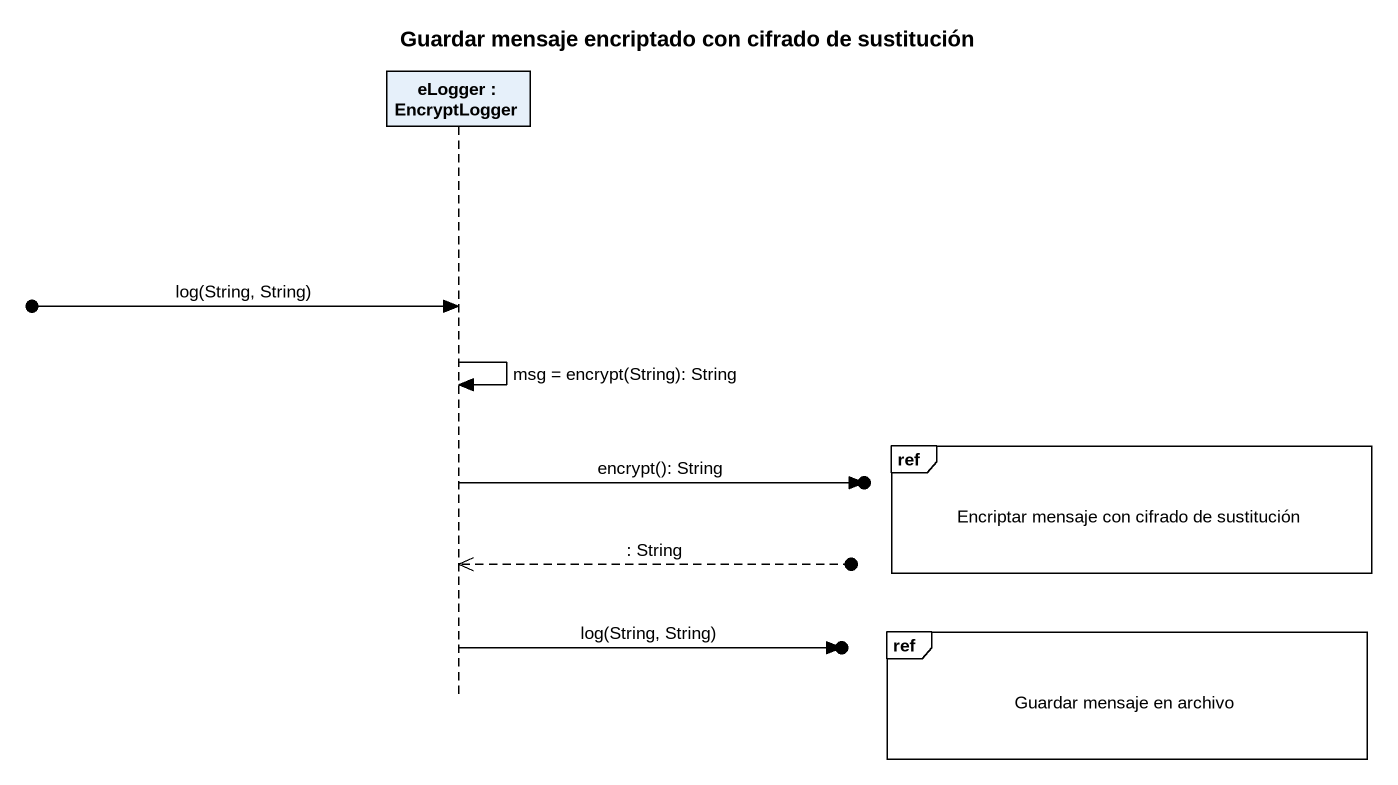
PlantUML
@startuml
title Guardar mensaje encriptado con cifrado de sustitución
hide footbox
participant "eLogger : EncryptLogger" as eLogger

[o-> eLogger : log(String, String)
eLogger -> eLogger : msg = encrypt(String): String
ref over eLogger : Encriptar mensaje con cifrado de sustitución
eLogger ->o] : encrypt(): String
eLogger <<--o] : : String
ref over eLogger : Guardar mensaje en archivo
eLogger ->o] : log(String, String)
@enduml
